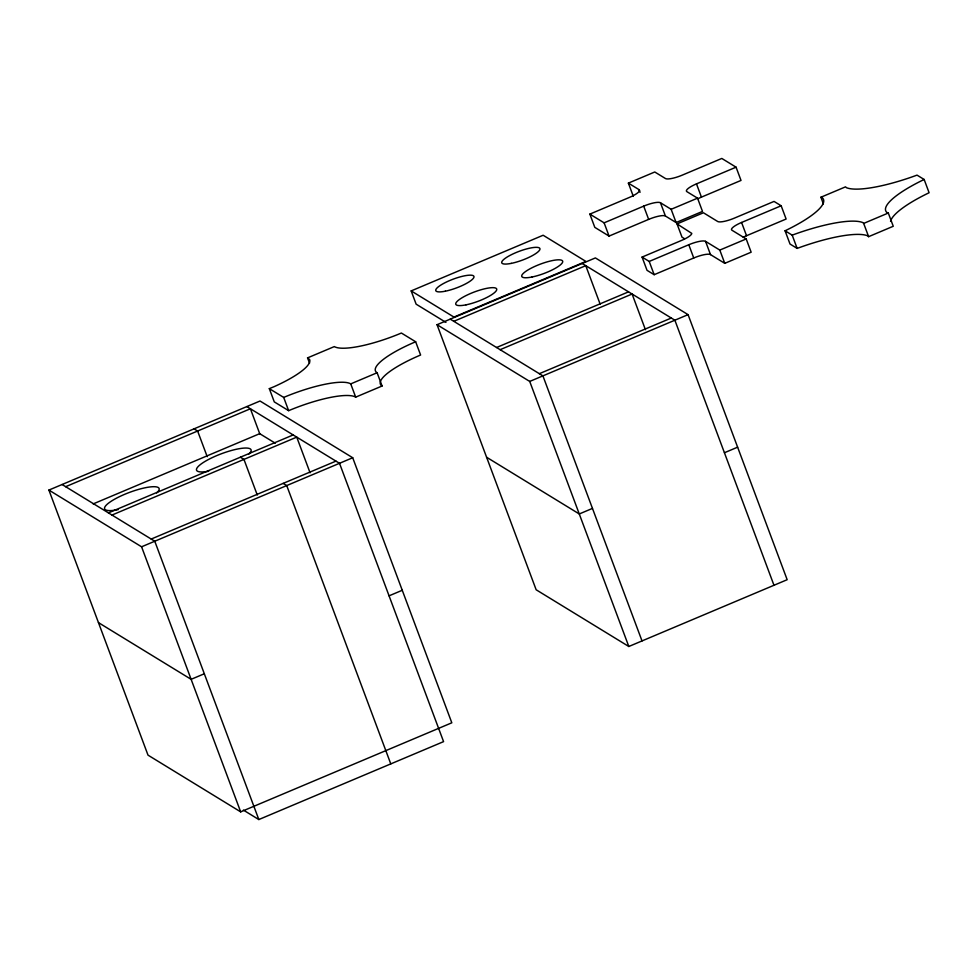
<?xml version="1.0" encoding="UTF-8"?>
<svg xmlns="http://www.w3.org/2000/svg" width="978" height="978" viewBox="0 0 978 978"><rect width="100%" height="100%" fill="white"/><g stroke="black" fill="none" stroke-linecap="round" stroke-linejoin="round"><path stroke-width="1.47" d="M633.328 196.37L628.377 183.118L654.771 171.994L665.468 178.534A14.536 3.35 -20.5 0 0 682.228 175.148L721.813 158.448L736.067 167.177L741.018 180.429L701.434 197.128A14.536 3.35 -20.5 0 0 698.145 198.644M736.067 167.177L696.483 183.876A14.536 3.35 -20.5 0 0 686.849 191.627L697.546 198.167L702.497 211.419L676.104 222.556L665.419 216.016A14.536 3.35 -20.5 0 0 648.659 219.39L609.062 236.089L594.807 227.361L589.856 214.109L629.441 197.409A14.536 3.35 -20.5 0 0 639.074 189.671L640.064 192.311M411.176 290.906L543.132 235.246L585.908 261.419L453.951 317.08L411.176 290.906L416.127 304.158L445.944 322.398M589.856 214.109L604.111 222.837L643.695 206.138A14.536 3.35 -20.5 0 1 660.456 202.752L671.152 209.304L676.104 222.556M307.557 357.875L334.342 346.579A58.154 13.374 -20.5 0 0 401.383 333.033L415.65 341.762L420.601 355.014A58.154 13.374 -20.5 0 0 382.08 386.004L355.686 397.141A58.154 13.374 -20.5 0 0 288.644 410.674L274.28 401.885L269.317 388.633L273.95 386.738A58.154 13.374 -20.5 0 0 309.635 359.562L307.557 357.875L309.537 363.18M671.152 209.304L697.546 198.167M437.044 324.708L595.394 257.923L688.072 314.647L787.168 579.709L628.817 646.495L536.152 589.771L437.044 324.708L529.721 381.432L628.817 646.495M684.588 238.742L681.996 237.153L677.033 223.901L703.426 212.764L717.681 221.493A14.536 3.35 -20.5 0 0 734.441 218.106L774.038 201.419L781.165 205.771L786.116 219.035L746.532 235.722A14.536 3.35 -20.5 0 0 743.231 237.238M48.9 490.076L260.026 401.017L352.703 457.741L451.812 722.803L240.674 811.862L148.008 755.138L48.9 490.076L141.578 546.8L240.674 811.862M453.804 321.322L585.761 265.661L600.15 304.146M65.66 486.689L250.405 408.767L259.989 434.415M781.165 205.771L741.581 222.471A14.536 3.35 -20.5 0 0 731.947 230.221L746.202 238.95L751.153 252.202L724.771 263.339L710.505 254.61A14.536 3.35 -20.5 0 0 693.744 257.996L654.16 274.696L647.033 270.331L642.081 257.08L681.666 240.38A14.536 3.35 -20.5 0 0 691.764 233.387L677.033 223.901M269.317 388.633L283.693 397.423A58.154 13.374 -20.5 0 1 350.735 383.889L377.117 372.752A58.154 13.374 -20.5 0 1 415.65 341.762M642.081 257.08L649.209 261.432L688.793 244.744A14.536 3.35 -20.5 0 1 705.554 241.358L719.808 250.087L724.771 263.339M93.167 503.914L259.708 433.67L275.27 443.193M823.378 203.864L820.897 197.238L845.53 186.847L846.41 187.678A74.132 17.054 -20.5 0 0 917.022 175.123L924.149 179.475L929.1 192.739A74.132 17.054 -20.5 0 0 890.555 221.395M719.808 250.087L746.202 238.95M496.579 347.508L628.536 291.847M108.436 512.875L293.168 434.941M500.137 349.684L632.094 294.023L645.419 329.659M111.993 515.051L296.737 437.129L310.063 472.753M785.065 230.784L792.192 235.136A74.132 17.054 -20.5 0 1 862.792 222.581L863.672 223.412L888.305 213.021L893.256 226.273L868.623 236.664L867.743 235.832A74.132 17.054 -20.5 0 0 797.143 248.4L790.016 244.035L785.065 230.784A74.132 17.054 -20.5 0 0 822.351 197.825L820.897 197.238M539.355 373.682L671.311 318.033M151.211 539.049L335.943 461.127M529.721 381.432L688.072 314.647M141.578 546.8L352.703 457.741M592.472 508.401L579.269 513.963L486.592 457.239M724.429 452.741L737.62 447.178M204.316 673.769L191.126 679.331L98.448 622.607M389.061 595.834L402.264 590.272M243.388 810.09L258.828 819.552L443.572 741.63L339.513 463.303L246.835 406.579M888.305 213.021L886.85 212.434A74.132 17.054 -20.5 0 1 924.149 179.475M628.377 183.118L639.074 189.671M582.203 263.485L674.869 320.209L773.977 585.272M450.247 319.146L542.912 375.87L642.02 640.932M194.047 428.853L197.617 431.029L207.214 456.677M240.392 457.215L243.95 459.391L257.275 495.015M283.168 483.389L286.725 485.577L390.784 763.891M62.091 484.513L154.768 541.237L258.828 819.552M863.672 223.412L868.623 236.664M792.192 235.136L797.143 248.4M741.581 222.471L746.532 235.722M696.483 183.876L701.434 197.128M705.554 241.358L710.505 254.61M688.793 244.744L693.744 257.996M660.456 202.752L665.419 216.016M643.695 206.138L648.659 219.39M649.209 261.432L654.16 274.696M604.111 222.837L609.062 236.089M377.117 372.752L382.08 386.004M350.735 383.889L355.686 397.141M283.693 397.423L288.644 410.674M208.681 471.249A29.083 6.687 -20.5 0 1 200.307 464.623A29.083 6.687 -20.5 0 1 236.566 449.22A29.083 6.687 -20.5 0 1 248.608 454.281M118.228 509.611A29.083 6.687 -20.5 0 1 107.763 503.756A29.083 6.687 -20.5 0 1 144.072 487.998A29.083 6.687 -20.5 0 1 156.651 492.936M511.298 263.375A20.355 4.682 -20.5 0 0 539.978 248.962A20.355 4.682 -20.5 0 0 511.237 254.769A20.355 4.682 -20.5 0 0 511.298 263.375M466.029 304.843A21.809 5.012 -20.5 0 0 496.751 289.402A21.809 5.012 -20.5 0 0 465.956 295.625A21.809 5.012 -20.5 0 0 466.029 304.843M445.32 291.199A20.355 4.682 -20.5 0 0 474 276.798A20.355 4.682 -20.5 0 0 445.259 282.593A20.355 4.682 -20.5 0 0 445.32 291.199M532.008 277.006A21.809 5.012 -20.5 0 0 562.729 261.578A21.809 5.012 -20.5 0 0 531.934 267.789A21.809 5.012 -20.5 0 0 532.008 277.006"/></g></svg>
